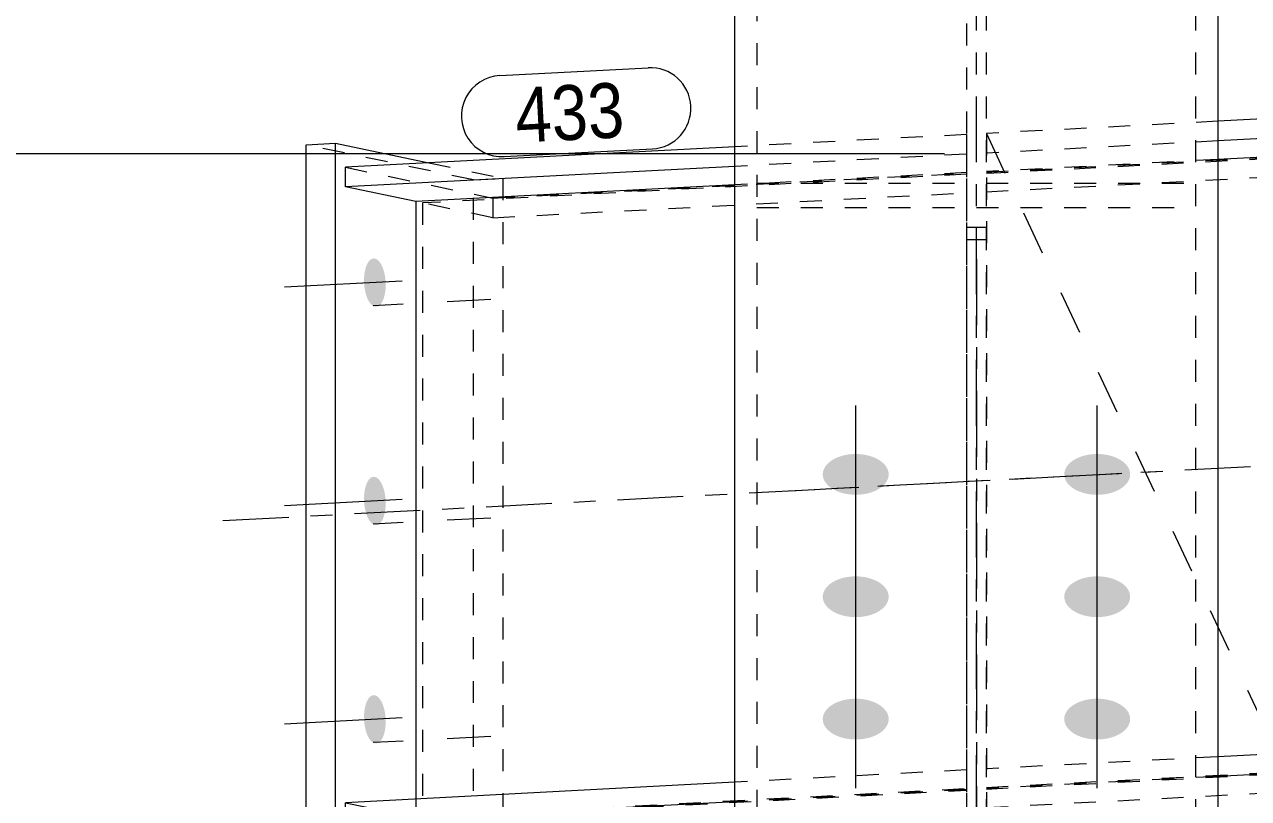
# Model space of a CAD drawing. Header units: millimetres. Extents: x 2 to 579, y 1 to 825.
# Drawn here: x 35.1 to 90.8, y 576.5 to 611.7 of the extents above; entities that cross this region are included whole.
import ezdxf

# ---------------------------------------------------------------- set-up
doc = ezdxf.new("R2010")
doc.units = ezdxf.units.MM
for name, pattern in [('XKITLINE00', [0]), ('XKITLINE01', [4, 1, -1, 1, -1]), ('XKITLINE02', [4, 2, -2]), ('XKITLINE03', [6, 3, -1, 1, -1])]:
    doc.linetypes.add(name, pattern=pattern)
for name, color, linetype, lineweight in [('Bolt', 3, 'Continuous', 0), ('Dimensions', 7, 'Continuous', 0), ('Part', 2, 'Continuous', 0), ('PartMark', 7, 'Continuous', 0)]:
    doc.layers.add(name, color=color, linetype=linetype, lineweight=lineweight)
doc.styles.add('ARIAL', font='ARIAL.TTF')

# ---------------------------------------------------------------- blocks, each defined once
blk = doc.blocks.new('*A55')
at = {"layer": 'Bolt'}
for points in [[(72.913, 590.322), (72.876, 590.323), (72.84, 590.324), (72.803, 590.326), (72.766, 590.329), (72.73, 590.332), (72.694, 590.335), (72.657, 590.339), (72.621, 590.344), (72.586, 590.349), (72.55, 590.355), (72.515, 590.362), (72.479, 590.368), (72.445, 590.376), (72.41, 590.384), (72.376, 590.392), (72.342, 590.401), (72.309, 590.411), (72.276, 590.421), (72.243, 590.431), (72.211, 590.442), (72.179, 590.454), (72.148, 590.466), (72.117, 590.478), (72.086, 590.491), (72.056, 590.504), (72.027, 590.518), (71.998, 590.532), (71.97, 590.547), (71.943, 590.562), (71.916, 590.578), (71.889, 590.594), (71.864, 590.61), (71.839, 590.627), (71.814, 590.644), (71.79, 590.661), (71.767, 590.679), (71.745, 590.697), (71.724, 590.715), (71.703, 590.734), (71.683, 590.753), (71.663, 590.773), (71.645, 590.792), (71.627, 590.812), (71.61, 590.833), (71.594, 590.853), (71.579, 590.874), (71.564, 590.895), (71.551, 590.916), (71.538, 590.937), (71.526, 590.959), (71.515, 590.981), (71.504, 591.003), (71.495, 591.025), (71.486, 591.047), (71.479, 591.069), (71.472, 591.091), (71.466, 591.114), (71.461, 591.137), (71.457, 591.159), (71.454, 591.182), (71.452, 591.205), (71.45, 591.227), (71.45, 591.25), (71.45, 591.273), (71.452, 591.296), (71.454, 591.319), (71.457, 591.341), (71.461, 591.364), (71.466, 591.386), (71.472, 591.409), (71.479, 591.431), (71.486, 591.454), (71.495, 591.476), (71.504, 591.498), (71.515, 591.52), (71.526, 591.542), (71.538, 591.563), (71.551, 591.584), (71.564, 591.606), (71.579, 591.627), (71.594, 591.647), (71.61, 591.668), (71.627, 591.688), (71.645, 591.708), (71.663, 591.728), (71.683, 591.747), (71.703, 591.766), (71.724, 591.785), (71.745, 591.803), (71.767, 591.822), (71.79, 591.839), (71.814, 591.857), (71.839, 591.874), (71.864, 591.891), (71.889, 591.907), (71.916, 591.923), (71.943, 591.938), (71.97, 591.953), (71.998, 591.968), (72.027, 591.982), (72.056, 591.996), (72.086, 592.009), (72.117, 592.022), (72.148, 592.035), (72.179, 592.047), (72.211, 592.058), (72.243, 592.069), (72.276, 592.08), (72.309, 592.09), (72.342, 592.099), (72.376, 592.108), (72.41, 592.117), (72.445, 592.125), (72.479, 592.132), (72.515, 592.139), (72.55, 592.145), (72.586, 592.151), (72.621, 592.156), (72.657, 592.161), (72.694, 592.165), (72.73, 592.169), (72.766, 592.172), (72.803, 592.174), (72.84, 592.176), (72.876, 592.178), (72.913, 592.179), (72.95, 592.179), (72.987, 592.179), (73.024, 592.178), (73.06, 592.176), (73.097, 592.174), (73.134, 592.172), (73.17, 592.169), (73.206, 592.165), (73.243, 592.161), (73.279, 592.156), (73.314, 592.151), (73.35, 592.145), (73.385, 592.139), (73.421, 592.132), (73.455, 592.125), (73.49, 592.117), (73.524, 592.108), (73.558, 592.099), (73.591, 592.09), (73.624, 592.08), (73.657, 592.069), (73.689, 592.058), (73.721, 592.047), (73.752, 592.035), (73.783, 592.022), (73.814, 592.009), (73.844, 591.996), (73.873, 591.982), (73.902, 591.968), (73.93, 591.953), (73.957, 591.938), (73.984, 591.923), (74.011, 591.907), (74.036, 591.891), (74.061, 591.874), (74.086, 591.857), (74.11, 591.839), (74.133, 591.822), (74.155, 591.803), (74.176, 591.785), (74.197, 591.766), (74.217, 591.747), (74.237, 591.728), (74.255, 591.708), (74.273, 591.688), (74.29, 591.668), (74.306, 591.647), (74.321, 591.627), (74.336, 591.606), (74.349, 591.584), (74.362, 591.563), (74.374, 591.542), (74.385, 591.52), (74.396, 591.498), (74.405, 591.476), (74.414, 591.454), (74.421, 591.431), (74.428, 591.409), (74.434, 591.386), (74.439, 591.364), (74.443, 591.341), (74.446, 591.319), (74.448, 591.296), (74.45, 591.273), (74.45, 591.25), (74.45, 591.227), (74.448, 591.205), (74.446, 591.182), (74.443, 591.159), (74.439, 591.137), (74.434, 591.114), (74.428, 591.091), (74.421, 591.069), (74.414, 591.047), (74.405, 591.025), (74.396, 591.003), (74.385, 590.981), (74.374, 590.959), (74.362, 590.937), (74.349, 590.916), (74.336, 590.895), (74.321, 590.874), (74.306, 590.853), (74.29, 590.833), (74.273, 590.812), (74.255, 590.792), (74.237, 590.773), (74.217, 590.753), (74.197, 590.734), (74.176, 590.715), (74.155, 590.697), (74.133, 590.679), (74.11, 590.661), (74.086, 590.644), (74.061, 590.627), (74.036, 590.61), (74.011, 590.594), (73.984, 590.578), (73.957, 590.562), (73.93, 590.547), (73.902, 590.532), (73.873, 590.518), (73.844, 590.504), (73.814, 590.491), (73.783, 590.478), (73.752, 590.466), (73.721, 590.454), (73.689, 590.442), (73.657, 590.431), (73.624, 590.421), (73.591, 590.411), (73.558, 590.401), (73.524, 590.392), (73.49, 590.384), (73.455, 590.376), (73.421, 590.368), (73.385, 590.362), (73.35, 590.355), (73.314, 590.349), (73.279, 590.344), (73.243, 590.339), (73.206, 590.335), (73.17, 590.332), (73.134, 590.329), (73.097, 590.326), (73.06, 590.324), (73.024, 590.323), (72.987, 590.322), (72.95, 590.322)], [(83.913, 590.322), (83.876, 590.323), (83.84, 590.324), (83.803, 590.326), (83.766, 590.329), (83.73, 590.332), (83.694, 590.335), (83.657, 590.339), (83.621, 590.344), (83.586, 590.349), (83.55, 590.355), (83.515, 590.362), (83.479, 590.368), (83.445, 590.376), (83.41, 590.384), (83.376, 590.392), (83.342, 590.401), (83.309, 590.411), (83.276, 590.421), (83.243, 590.431), (83.211, 590.442), (83.179, 590.454), (83.148, 590.466), (83.117, 590.478), (83.086, 590.491), (83.056, 590.504), (83.027, 590.518), (82.998, 590.532), (82.97, 590.547), (82.943, 590.562), (82.916, 590.578), (82.889, 590.594), (82.864, 590.61), (82.839, 590.627), (82.814, 590.644), (82.79, 590.661), (82.767, 590.679), (82.745, 590.697), (82.724, 590.715), (82.703, 590.734), (82.683, 590.753), (82.663, 590.773), (82.645, 590.792), (82.627, 590.812), (82.61, 590.833), (82.594, 590.853), (82.579, 590.874), (82.564, 590.895), (82.551, 590.916), (82.538, 590.937), (82.526, 590.959), (82.515, 590.981), (82.504, 591.003), (82.495, 591.025), (82.486, 591.047), (82.479, 591.069), (82.472, 591.091), (82.466, 591.114), (82.461, 591.137), (82.457, 591.159), (82.454, 591.182), (82.452, 591.205), (82.45, 591.227), (82.45, 591.25), (82.45, 591.273), (82.452, 591.296), (82.454, 591.319), (82.457, 591.341), (82.461, 591.364), (82.466, 591.386), (82.472, 591.409), (82.479, 591.431), (82.486, 591.454), (82.495, 591.476), (82.504, 591.498), (82.515, 591.52), (82.526, 591.542), (82.538, 591.563), (82.551, 591.584), (82.564, 591.606), (82.579, 591.627), (82.594, 591.647), (82.61, 591.668), (82.627, 591.688), (82.645, 591.708), (82.663, 591.728), (82.683, 591.747), (82.703, 591.766), (82.724, 591.785), (82.745, 591.803), (82.767, 591.822), (82.79, 591.839), (82.814, 591.857), (82.839, 591.874), (82.864, 591.891), (82.889, 591.907), (82.916, 591.923), (82.943, 591.938), (82.97, 591.953), (82.998, 591.968), (83.027, 591.982), (83.056, 591.996), (83.086, 592.009), (83.117, 592.022), (83.148, 592.035), (83.179, 592.047), (83.211, 592.058), (83.243, 592.069), (83.276, 592.08), (83.309, 592.09), (83.342, 592.099), (83.376, 592.108), (83.41, 592.117), (83.445, 592.125), (83.479, 592.132), (83.515, 592.139), (83.55, 592.145), (83.586, 592.151), (83.621, 592.156), (83.657, 592.161), (83.694, 592.165), (83.73, 592.169), (83.766, 592.172), (83.803, 592.174), (83.84, 592.176), (83.876, 592.178), (83.913, 592.179), (83.95, 592.179), (83.987, 592.179), (84.024, 592.178), (84.06, 592.176), (84.097, 592.174), (84.134, 592.172), (84.17, 592.169), (84.206, 592.165), (84.243, 592.161), (84.279, 592.156), (84.314, 592.151), (84.35, 592.145), (84.385, 592.139), (84.421, 592.132), (84.455, 592.125), (84.49, 592.117), (84.524, 592.108), (84.558, 592.099), (84.591, 592.09), (84.624, 592.08), (84.657, 592.069), (84.689, 592.058), (84.721, 592.047), (84.752, 592.035), (84.783, 592.022), (84.814, 592.009), (84.844, 591.996), (84.873, 591.982), (84.902, 591.968), (84.93, 591.953), (84.957, 591.938), (84.984, 591.923), (85.011, 591.907), (85.036, 591.891), (85.061, 591.874), (85.086, 591.857), (85.11, 591.839), (85.133, 591.822), (85.155, 591.803), (85.176, 591.785), (85.197, 591.766), (85.217, 591.747), (85.237, 591.728), (85.255, 591.708), (85.273, 591.688), (85.29, 591.668), (85.306, 591.647), (85.321, 591.627), (85.336, 591.606), (85.349, 591.584), (85.362, 591.563), (85.374, 591.542), (85.385, 591.52), (85.396, 591.498), (85.405, 591.476), (85.414, 591.454), (85.421, 591.431), (85.428, 591.409), (85.434, 591.386), (85.439, 591.364), (85.443, 591.341), (85.446, 591.319), (85.448, 591.296), (85.45, 591.273), (85.45, 591.25), (85.45, 591.227), (85.448, 591.205), (85.446, 591.182), (85.443, 591.159), (85.439, 591.137), (85.434, 591.114), (85.428, 591.091), (85.421, 591.069), (85.414, 591.047), (85.405, 591.025), (85.396, 591.003), (85.385, 590.981), (85.374, 590.959), (85.362, 590.937), (85.349, 590.916), (85.336, 590.895), (85.321, 590.874), (85.306, 590.853), (85.29, 590.833), (85.273, 590.812), (85.255, 590.792), (85.237, 590.773), (85.217, 590.753), (85.197, 590.734), (85.176, 590.715), (85.155, 590.697), (85.133, 590.679), (85.11, 590.661), (85.086, 590.644), (85.061, 590.627), (85.036, 590.61), (85.011, 590.594), (84.984, 590.578), (84.957, 590.562), (84.93, 590.547), (84.902, 590.532), (84.873, 590.518), (84.844, 590.504), (84.814, 590.491), (84.783, 590.478), (84.752, 590.466), (84.721, 590.454), (84.689, 590.442), (84.657, 590.431), (84.624, 590.421), (84.591, 590.411), (84.558, 590.401), (84.524, 590.392), (84.49, 590.384), (84.455, 590.376), (84.421, 590.368), (84.385, 590.362), (84.35, 590.355), (84.314, 590.349), (84.279, 590.344), (84.243, 590.339), (84.206, 590.335), (84.17, 590.332), (84.134, 590.329), (84.097, 590.326), (84.06, 590.324), (84.024, 590.323), (83.987, 590.322), (83.95, 590.322)], [(72.913, 584.75), (72.876, 584.751), (72.84, 584.752), (72.803, 584.754), (72.766, 584.757), (72.73, 584.76), (72.694, 584.763), (72.657, 584.768), (72.621, 584.772), (72.586, 584.778), (72.55, 584.783), (72.515, 584.79), (72.479, 584.797), (72.445, 584.804), (72.41, 584.812), (72.376, 584.82), (72.342, 584.829), (72.309, 584.839), (72.276, 584.849), (72.243, 584.859), (72.211, 584.87), (72.179, 584.882), (72.148, 584.894), (72.117, 584.906), (72.086, 584.919), (72.056, 584.932), (72.027, 584.946), (71.998, 584.96), (71.97, 584.975), (71.943, 584.99), (71.916, 585.006), (71.889, 585.022), (71.864, 585.038), (71.839, 585.055), (71.814, 585.072), (71.79, 585.089), (71.767, 585.107), (71.745, 585.125), (71.724, 585.144), (71.703, 585.162), (71.683, 585.182), (71.663, 585.201), (71.645, 585.221), (71.627, 585.241), (71.61, 585.261), (71.594, 585.281), (71.579, 585.302), (71.564, 585.323), (71.551, 585.344), (71.538, 585.365), (71.526, 585.387), (71.515, 585.409), (71.504, 585.431), (71.495, 585.453), (71.486, 585.475), (71.479, 585.497), (71.472, 585.52), (71.466, 585.542), (71.461, 585.565), (71.457, 585.587), (71.454, 585.61), (71.452, 585.633), (71.45, 585.656), (71.45, 585.678), (71.45, 585.701), (71.452, 585.724), (71.454, 585.747), (71.457, 585.769), (71.461, 585.792), (71.466, 585.815), (71.472, 585.837), (71.479, 585.86), (71.486, 585.882), (71.495, 585.904), (71.504, 585.926), (71.515, 585.948), (71.526, 585.97), (71.538, 585.991), (71.551, 586.013), (71.564, 586.034), (71.579, 586.055), (71.594, 586.075), (71.61, 586.096), (71.627, 586.116), (71.645, 586.136), (71.663, 586.156), (71.683, 586.175), (71.703, 586.194), (71.724, 586.213), (71.745, 586.232), (71.767, 586.25), (71.79, 586.267), (71.814, 586.285), (71.839, 586.302), (71.864, 586.319), (71.889, 586.335), (71.916, 586.351), (71.943, 586.366), (71.97, 586.382), (71.998, 586.396), (72.027, 586.41), (72.056, 586.424), (72.086, 586.438), (72.117, 586.45), (72.148, 586.463), (72.179, 586.475), (72.211, 586.486), (72.243, 586.497), (72.276, 586.508), (72.309, 586.518), (72.342, 586.527), (72.376, 586.536), (72.41, 586.545), (72.445, 586.553), (72.479, 586.56), (72.515, 586.567), (72.55, 586.573), (72.586, 586.579), (72.621, 586.584), (72.657, 586.589), (72.694, 586.593), (72.73, 586.597), (72.766, 586.6), (72.803, 586.603), (72.84, 586.604), (72.876, 586.606), (72.913, 586.607), (72.95, 586.607), (72.987, 586.607), (73.024, 586.606), (73.06, 586.604), (73.097, 586.603), (73.134, 586.6), (73.17, 586.597), (73.206, 586.593), (73.243, 586.589), (73.279, 586.584), (73.314, 586.579), (73.35, 586.573), (73.385, 586.567), (73.421, 586.56), (73.455, 586.553), (73.49, 586.545), (73.524, 586.536), (73.558, 586.527), (73.591, 586.518), (73.624, 586.508), (73.657, 586.497), (73.689, 586.486), (73.721, 586.475), (73.752, 586.463), (73.783, 586.45), (73.814, 586.438), (73.844, 586.424), (73.873, 586.41), (73.902, 586.396), (73.93, 586.382), (73.957, 586.366), (73.984, 586.351), (74.011, 586.335), (74.036, 586.319), (74.061, 586.302), (74.086, 586.285), (74.11, 586.267), (74.133, 586.25), (74.155, 586.232), (74.176, 586.213), (74.197, 586.194), (74.217, 586.175), (74.237, 586.156), (74.255, 586.136), (74.273, 586.116), (74.29, 586.096), (74.306, 586.075), (74.321, 586.055), (74.336, 586.034), (74.349, 586.013), (74.362, 585.991), (74.374, 585.97), (74.385, 585.948), (74.396, 585.926), (74.405, 585.904), (74.414, 585.882), (74.421, 585.86), (74.428, 585.837), (74.434, 585.815), (74.439, 585.792), (74.443, 585.769), (74.446, 585.747), (74.448, 585.724), (74.45, 585.701), (74.45, 585.678), (74.45, 585.656), (74.448, 585.633), (74.446, 585.61), (74.443, 585.587), (74.439, 585.565), (74.434, 585.542), (74.428, 585.52), (74.421, 585.497), (74.414, 585.475), (74.405, 585.453), (74.396, 585.431), (74.385, 585.409), (74.374, 585.387), (74.362, 585.365), (74.349, 585.344), (74.336, 585.323), (74.321, 585.302), (74.306, 585.281), (74.29, 585.261), (74.273, 585.241), (74.255, 585.221), (74.237, 585.201), (74.217, 585.182), (74.197, 585.162), (74.176, 585.144), (74.155, 585.125), (74.133, 585.107), (74.11, 585.089), (74.086, 585.072), (74.061, 585.055), (74.036, 585.038), (74.011, 585.022), (73.984, 585.006), (73.957, 584.99), (73.93, 584.975), (73.902, 584.96), (73.873, 584.946), (73.844, 584.932), (73.814, 584.919), (73.783, 584.906), (73.752, 584.894), (73.721, 584.882), (73.689, 584.87), (73.657, 584.859), (73.624, 584.849), (73.591, 584.839), (73.558, 584.829), (73.524, 584.82), (73.49, 584.812), (73.455, 584.804), (73.421, 584.797), (73.385, 584.79), (73.35, 584.783), (73.314, 584.778), (73.279, 584.772), (73.243, 584.768), (73.206, 584.763), (73.17, 584.76), (73.134, 584.757), (73.097, 584.754), (73.06, 584.752), (73.024, 584.751), (72.987, 584.75), (72.95, 584.75)], [(83.913, 584.75), (83.876, 584.751), (83.84, 584.752), (83.803, 584.754), (83.766, 584.757), (83.73, 584.76), (83.694, 584.763), (83.657, 584.768), (83.621, 584.772), (83.586, 584.778), (83.55, 584.783), (83.515, 584.79), (83.479, 584.797), (83.445, 584.804), (83.41, 584.812), (83.376, 584.82), (83.342, 584.829), (83.309, 584.839), (83.276, 584.849), (83.243, 584.859), (83.211, 584.87), (83.179, 584.882), (83.148, 584.894), (83.117, 584.906), (83.086, 584.919), (83.056, 584.932), (83.027, 584.946), (82.998, 584.96), (82.97, 584.975), (82.943, 584.99), (82.916, 585.006), (82.889, 585.022), (82.864, 585.038), (82.839, 585.055), (82.814, 585.072), (82.79, 585.089), (82.767, 585.107), (82.745, 585.125), (82.724, 585.144), (82.703, 585.162), (82.683, 585.182), (82.663, 585.201), (82.645, 585.221), (82.627, 585.241), (82.61, 585.261), (82.594, 585.281), (82.579, 585.302), (82.564, 585.323), (82.551, 585.344), (82.538, 585.365), (82.526, 585.387), (82.515, 585.409), (82.504, 585.431), (82.495, 585.453), (82.486, 585.475), (82.479, 585.497), (82.472, 585.52), (82.466, 585.542), (82.461, 585.565), (82.457, 585.587), (82.454, 585.61), (82.452, 585.633), (82.45, 585.656), (82.45, 585.678), (82.45, 585.701), (82.452, 585.724), (82.454, 585.747), (82.457, 585.769), (82.461, 585.792), (82.466, 585.815), (82.472, 585.837), (82.479, 585.86), (82.486, 585.882), (82.495, 585.904), (82.504, 585.926), (82.515, 585.948), (82.526, 585.97), (82.538, 585.991), (82.551, 586.013), (82.564, 586.034), (82.579, 586.055), (82.594, 586.075), (82.61, 586.096), (82.627, 586.116), (82.645, 586.136), (82.663, 586.156), (82.683, 586.175), (82.703, 586.194), (82.724, 586.213), (82.745, 586.232), (82.767, 586.25), (82.79, 586.267), (82.814, 586.285), (82.839, 586.302), (82.864, 586.319), (82.889, 586.335), (82.916, 586.351), (82.943, 586.366), (82.97, 586.382), (82.998, 586.396), (83.027, 586.41), (83.056, 586.424), (83.086, 586.438), (83.117, 586.45), (83.148, 586.463), (83.179, 586.475), (83.211, 586.486), (83.243, 586.497), (83.276, 586.508), (83.309, 586.518), (83.342, 586.527), (83.376, 586.536), (83.41, 586.545), (83.445, 586.553), (83.479, 586.56), (83.515, 586.567), (83.55, 586.573), (83.586, 586.579), (83.621, 586.584), (83.657, 586.589), (83.694, 586.593), (83.73, 586.597), (83.766, 586.6), (83.803, 586.603), (83.84, 586.604), (83.876, 586.606), (83.913, 586.607), (83.95, 586.607), (83.987, 586.607), (84.024, 586.606), (84.06, 586.604), (84.097, 586.603), (84.134, 586.6), (84.17, 586.597), (84.206, 586.593), (84.243, 586.589), (84.279, 586.584), (84.314, 586.579), (84.35, 586.573), (84.385, 586.567), (84.421, 586.56), (84.455, 586.553), (84.49, 586.545), (84.524, 586.536), (84.558, 586.527), (84.591, 586.518), (84.624, 586.508), (84.657, 586.497), (84.689, 586.486), (84.721, 586.475), (84.752, 586.463), (84.783, 586.45), (84.814, 586.438), (84.844, 586.424), (84.873, 586.41), (84.902, 586.396), (84.93, 586.382), (84.957, 586.366), (84.984, 586.351), (85.011, 586.335), (85.036, 586.319), (85.061, 586.302), (85.086, 586.285), (85.11, 586.267), (85.133, 586.25), (85.155, 586.232), (85.176, 586.213), (85.197, 586.194), (85.217, 586.175), (85.237, 586.156), (85.255, 586.136), (85.273, 586.116), (85.29, 586.096), (85.306, 586.075), (85.321, 586.055), (85.336, 586.034), (85.349, 586.013), (85.362, 585.991), (85.374, 585.97), (85.385, 585.948), (85.396, 585.926), (85.405, 585.904), (85.414, 585.882), (85.421, 585.86), (85.428, 585.837), (85.434, 585.815), (85.439, 585.792), (85.443, 585.769), (85.446, 585.747), (85.448, 585.724), (85.45, 585.701), (85.45, 585.678), (85.45, 585.656), (85.448, 585.633), (85.446, 585.61), (85.443, 585.587), (85.439, 585.565), (85.434, 585.542), (85.428, 585.52), (85.421, 585.497), (85.414, 585.475), (85.405, 585.453), (85.396, 585.431), (85.385, 585.409), (85.374, 585.387), (85.362, 585.365), (85.349, 585.344), (85.336, 585.323), (85.321, 585.302), (85.306, 585.281), (85.29, 585.261), (85.273, 585.241), (85.255, 585.221), (85.237, 585.201), (85.217, 585.182), (85.197, 585.162), (85.176, 585.144), (85.155, 585.125), (85.133, 585.107), (85.11, 585.089), (85.086, 585.072), (85.061, 585.055), (85.036, 585.038), (85.011, 585.022), (84.984, 585.006), (84.957, 584.99), (84.93, 584.975), (84.902, 584.96), (84.873, 584.946), (84.844, 584.932), (84.814, 584.919), (84.783, 584.906), (84.752, 584.894), (84.721, 584.882), (84.689, 584.87), (84.657, 584.859), (84.624, 584.849), (84.591, 584.839), (84.558, 584.829), (84.524, 584.82), (84.49, 584.812), (84.455, 584.804), (84.421, 584.797), (84.385, 584.79), (84.35, 584.783), (84.314, 584.778), (84.279, 584.772), (84.243, 584.768), (84.206, 584.763), (84.17, 584.76), (84.134, 584.757), (84.097, 584.754), (84.06, 584.752), (84.024, 584.751), (83.987, 584.75), (83.95, 584.75)], [(72.913, 579.178), (72.876, 579.179), (72.84, 579.18), (72.803, 579.182), (72.766, 579.185), (72.73, 579.188), (72.694, 579.191), (72.657, 579.196), (72.621, 579.2), (72.586, 579.206), (72.55, 579.211), (72.515, 579.218), (72.479, 579.225), (72.445, 579.232), (72.41, 579.24), (72.376, 579.249), (72.342, 579.257), (72.309, 579.267), (72.276, 579.277), (72.243, 579.287), (72.211, 579.298), (72.179, 579.31), (72.148, 579.322), (72.117, 579.334), (72.086, 579.347), (72.056, 579.361), (72.027, 579.374), (71.998, 579.389), (71.97, 579.403), (71.943, 579.418), (71.916, 579.434), (71.889, 579.45), (71.864, 579.466), (71.839, 579.483), (71.814, 579.5), (71.79, 579.517), (71.767, 579.535), (71.745, 579.553), (71.724, 579.572), (71.703, 579.591), (71.683, 579.61), (71.663, 579.629), (71.645, 579.649), (71.627, 579.669), (71.61, 579.689), (71.594, 579.709), (71.579, 579.73), (71.564, 579.751), (71.551, 579.772), (71.538, 579.794), (71.526, 579.815), (71.515, 579.837), (71.504, 579.859), (71.495, 579.881), (71.486, 579.903), (71.479, 579.925), (71.472, 579.948), (71.466, 579.97), (71.461, 579.993), (71.457, 580.015), (71.454, 580.038), (71.452, 580.061), (71.45, 580.084), (71.45, 580.106), (71.45, 580.129), (71.452, 580.152), (71.454, 580.175), (71.457, 580.197), (71.461, 580.22), (71.466, 580.243), (71.472, 580.265), (71.479, 580.288), (71.486, 580.31), (71.495, 580.332), (71.504, 580.354), (71.515, 580.376), (71.526, 580.398), (71.538, 580.419), (71.551, 580.441), (71.564, 580.462), (71.579, 580.483), (71.594, 580.504), (71.61, 580.524), (71.627, 580.544), (71.645, 580.564), (71.663, 580.584), (71.683, 580.603), (71.703, 580.622), (71.724, 580.641), (71.745, 580.66), (71.767, 580.678), (71.79, 580.696), (71.814, 580.713), (71.839, 580.73), (71.864, 580.747), (71.889, 580.763), (71.916, 580.779), (71.943, 580.795), (71.97, 580.81), (71.998, 580.824), (72.027, 580.839), (72.056, 580.852), (72.086, 580.866), (72.117, 580.879), (72.148, 580.891), (72.179, 580.903), (72.211, 580.914), (72.243, 580.925), (72.276, 580.936), (72.309, 580.946), (72.342, 580.955), (72.376, 580.964), (72.41, 580.973), (72.445, 580.981), (72.479, 580.988), (72.515, 580.995), (72.55, 581.001), (72.586, 581.007), (72.621, 581.013), (72.657, 581.017), (72.694, 581.021), (72.73, 581.025), (72.766, 581.028), (72.803, 581.031), (72.84, 581.033), (72.876, 581.034), (72.913, 581.035), (72.95, 581.035), (72.987, 581.035), (73.024, 581.034), (73.06, 581.033), (73.097, 581.031), (73.134, 581.028), (73.17, 581.025), (73.206, 581.021), (73.243, 581.017), (73.279, 581.013), (73.314, 581.007), (73.35, 581.001), (73.385, 580.995), (73.421, 580.988), (73.455, 580.981), (73.49, 580.973), (73.524, 580.964), (73.558, 580.955), (73.591, 580.946), (73.624, 580.936), (73.657, 580.925), (73.689, 580.914), (73.721, 580.903), (73.752, 580.891), (73.783, 580.879), (73.814, 580.866), (73.844, 580.852), (73.873, 580.839), (73.902, 580.824), (73.93, 580.81), (73.957, 580.795), (73.984, 580.779), (74.011, 580.763), (74.036, 580.747), (74.061, 580.73), (74.086, 580.713), (74.11, 580.696), (74.133, 580.678), (74.155, 580.66), (74.176, 580.641), (74.197, 580.622), (74.217, 580.603), (74.237, 580.584), (74.255, 580.564), (74.273, 580.544), (74.29, 580.524), (74.306, 580.504), (74.321, 580.483), (74.336, 580.462), (74.349, 580.441), (74.362, 580.419), (74.374, 580.398), (74.385, 580.376), (74.396, 580.354), (74.405, 580.332), (74.414, 580.31), (74.421, 580.288), (74.428, 580.265), (74.434, 580.243), (74.439, 580.22), (74.443, 580.197), (74.446, 580.175), (74.448, 580.152), (74.45, 580.129), (74.45, 580.106), (74.45, 580.084), (74.448, 580.061), (74.446, 580.038), (74.443, 580.015), (74.439, 579.993), (74.434, 579.97), (74.428, 579.948), (74.421, 579.925), (74.414, 579.903), (74.405, 579.881), (74.396, 579.859), (74.385, 579.837), (74.374, 579.815), (74.362, 579.794), (74.349, 579.772), (74.336, 579.751), (74.321, 579.73), (74.306, 579.709), (74.29, 579.689), (74.273, 579.669), (74.255, 579.649), (74.237, 579.629), (74.217, 579.61), (74.197, 579.591), (74.176, 579.572), (74.155, 579.553), (74.133, 579.535), (74.11, 579.517), (74.086, 579.5), (74.061, 579.483), (74.036, 579.466), (74.011, 579.45), (73.984, 579.434), (73.957, 579.418), (73.93, 579.403), (73.902, 579.389), (73.873, 579.374), (73.844, 579.361), (73.814, 579.347), (73.783, 579.334), (73.752, 579.322), (73.721, 579.31), (73.689, 579.298), (73.657, 579.287), (73.624, 579.277), (73.591, 579.267), (73.558, 579.257), (73.524, 579.249), (73.49, 579.24), (73.455, 579.232), (73.421, 579.225), (73.385, 579.218), (73.35, 579.211), (73.314, 579.206), (73.279, 579.2), (73.243, 579.196), (73.206, 579.191), (73.17, 579.188), (73.134, 579.185), (73.097, 579.182), (73.06, 579.18), (73.024, 579.179), (72.987, 579.178), (72.95, 579.178)], [(83.913, 579.178), (83.876, 579.179), (83.84, 579.18), (83.803, 579.182), (83.766, 579.185), (83.73, 579.188), (83.694, 579.191), (83.657, 579.196), (83.621, 579.2), (83.586, 579.206), (83.55, 579.211), (83.515, 579.218), (83.479, 579.225), (83.445, 579.232), (83.41, 579.24), (83.376, 579.249), (83.342, 579.257), (83.309, 579.267), (83.276, 579.277), (83.243, 579.287), (83.211, 579.298), (83.179, 579.31), (83.148, 579.322), (83.117, 579.334), (83.086, 579.347), (83.056, 579.361), (83.027, 579.374), (82.998, 579.389), (82.97, 579.403), (82.943, 579.418), (82.916, 579.434), (82.889, 579.45), (82.864, 579.466), (82.839, 579.483), (82.814, 579.5), (82.79, 579.517), (82.767, 579.535), (82.745, 579.553), (82.724, 579.572), (82.703, 579.591), (82.683, 579.61), (82.663, 579.629), (82.645, 579.649), (82.627, 579.669), (82.61, 579.689), (82.594, 579.709), (82.579, 579.73), (82.564, 579.751), (82.551, 579.772), (82.538, 579.794), (82.526, 579.815), (82.515, 579.837), (82.504, 579.859), (82.495, 579.881), (82.486, 579.903), (82.479, 579.925), (82.472, 579.948), (82.466, 579.97), (82.461, 579.993), (82.457, 580.015), (82.454, 580.038), (82.452, 580.061), (82.45, 580.084), (82.45, 580.106), (82.45, 580.129), (82.452, 580.152), (82.454, 580.175), (82.457, 580.197), (82.461, 580.22), (82.466, 580.243), (82.472, 580.265), (82.479, 580.288), (82.486, 580.31), (82.495, 580.332), (82.504, 580.354), (82.515, 580.376), (82.526, 580.398), (82.538, 580.419), (82.551, 580.441), (82.564, 580.462), (82.579, 580.483), (82.594, 580.504), (82.61, 580.524), (82.627, 580.544), (82.645, 580.564), (82.663, 580.584), (82.683, 580.603), (82.703, 580.622), (82.724, 580.641), (82.745, 580.66), (82.767, 580.678), (82.79, 580.696), (82.814, 580.713), (82.839, 580.73), (82.864, 580.747), (82.889, 580.763), (82.916, 580.779), (82.943, 580.795), (82.97, 580.81), (82.998, 580.824), (83.027, 580.839), (83.056, 580.852), (83.086, 580.866), (83.117, 580.879), (83.148, 580.891), (83.179, 580.903), (83.211, 580.914), (83.243, 580.925), (83.276, 580.936), (83.309, 580.946), (83.342, 580.955), (83.376, 580.964), (83.41, 580.973), (83.445, 580.981), (83.479, 580.988), (83.515, 580.995), (83.55, 581.001), (83.586, 581.007), (83.621, 581.013), (83.657, 581.017), (83.694, 581.021), (83.73, 581.025), (83.766, 581.028), (83.803, 581.031), (83.84, 581.033), (83.876, 581.034), (83.913, 581.035), (83.95, 581.035), (83.987, 581.035), (84.024, 581.034), (84.06, 581.033), (84.097, 581.031), (84.134, 581.028), (84.17, 581.025), (84.206, 581.021), (84.243, 581.017), (84.279, 581.013), (84.314, 581.007), (84.35, 581.001), (84.385, 580.995), (84.421, 580.988), (84.455, 580.981), (84.49, 580.973), (84.524, 580.964), (84.558, 580.955), (84.591, 580.946), (84.624, 580.936), (84.657, 580.925), (84.689, 580.914), (84.721, 580.903), (84.752, 580.891), (84.783, 580.879), (84.814, 580.866), (84.844, 580.852), (84.873, 580.839), (84.902, 580.824), (84.93, 580.81), (84.957, 580.795), (84.984, 580.779), (85.011, 580.763), (85.036, 580.747), (85.061, 580.73), (85.086, 580.713), (85.11, 580.696), (85.133, 580.678), (85.155, 580.66), (85.176, 580.641), (85.197, 580.622), (85.217, 580.603), (85.237, 580.584), (85.255, 580.564), (85.273, 580.544), (85.29, 580.524), (85.306, 580.504), (85.321, 580.483), (85.336, 580.462), (85.349, 580.441), (85.362, 580.419), (85.374, 580.398), (85.385, 580.376), (85.396, 580.354), (85.405, 580.332), (85.414, 580.31), (85.421, 580.288), (85.428, 580.265), (85.434, 580.243), (85.439, 580.22), (85.443, 580.197), (85.446, 580.175), (85.448, 580.152), (85.45, 580.129), (85.45, 580.106), (85.45, 580.084), (85.448, 580.061), (85.446, 580.038), (85.443, 580.015), (85.439, 579.993), (85.434, 579.97), (85.428, 579.948), (85.421, 579.925), (85.414, 579.903), (85.405, 579.881), (85.396, 579.859), (85.385, 579.837), (85.374, 579.815), (85.362, 579.794), (85.349, 579.772), (85.336, 579.751), (85.321, 579.73), (85.306, 579.709), (85.29, 579.689), (85.273, 579.669), (85.255, 579.649), (85.237, 579.629), (85.217, 579.61), (85.197, 579.591), (85.176, 579.572), (85.155, 579.553), (85.133, 579.535), (85.11, 579.517), (85.086, 579.5), (85.061, 579.483), (85.036, 579.466), (85.011, 579.45), (84.984, 579.434), (84.957, 579.418), (84.93, 579.403), (84.902, 579.389), (84.873, 579.374), (84.844, 579.361), (84.814, 579.347), (84.783, 579.334), (84.752, 579.322), (84.721, 579.31), (84.689, 579.298), (84.657, 579.287), (84.624, 579.277), (84.591, 579.267), (84.558, 579.257), (84.524, 579.249), (84.49, 579.24), (84.455, 579.232), (84.421, 579.225), (84.385, 579.218), (84.35, 579.211), (84.314, 579.206), (84.279, 579.2), (84.243, 579.196), (84.206, 579.191), (84.17, 579.188), (84.134, 579.185), (84.097, 579.182), (84.06, 579.18), (84.024, 579.179), (83.987, 579.178), (83.95, 579.178)]]:
    blk.add_hatch(color=3, dxfattribs=at).paths.add_polyline_path(points, flags=17)
at = {"layer": 'Bolt', "color": 3, "linetype": 'XKITLINE00', "lineweight": 0}
for p, q in [((72.95, 588.109), (72.95, 594.391)), ((83.95, 588.109), (83.95, 594.391)), ((72.95, 582.537), (72.95, 588.82)), ((83.95, 582.537), (83.95, 588.82)), ((72.95, 576.965), (72.95, 583.248)), ((83.95, 576.965), (83.95, 583.248))]:
    blk.add_line(p, q, dxfattribs=at)
blk = doc.blocks.new('*A66')
at = {"layer": 'Bolt'}
for points in [[(50.555, 600.014), (50.554, 600.068), (50.554, 600.121), (50.555, 600.175), (50.558, 600.227), (50.561, 600.28), (50.566, 600.331), (50.572, 600.382), (50.579, 600.432), (50.588, 600.481), (50.597, 600.528), (50.608, 600.574), (50.619, 600.619), (50.632, 600.662), (50.645, 600.704), (50.66, 600.744), (50.675, 600.782), (50.692, 600.818), (50.709, 600.852), (50.727, 600.885), (50.746, 600.914), (50.765, 600.942), (50.785, 600.968), (50.806, 600.991), (50.828, 601.011), (50.849, 601.029), (50.872, 601.045), (50.895, 601.058), (50.918, 601.068), (50.941, 601.076), (50.965, 601.081), (50.989, 601.084), (51.013, 601.084), (51.037, 601.081), (51.062, 601.076), (51.086, 601.068), (51.11, 601.057), (51.134, 601.044), (51.158, 601.028), (51.181, 601.01), (51.204, 600.99), (51.227, 600.966), (51.249, 600.941), (51.271, 600.913), (51.292, 600.883), (51.313, 600.851), (51.333, 600.817), (51.352, 600.78), (51.371, 600.742), (51.389, 600.702), (51.406, 600.661), (51.422, 600.617), (51.437, 600.572), (51.452, 600.526), (51.465, 600.478), (51.477, 600.43), (51.489, 600.38), (51.499, 600.329), (51.508, 600.277), (51.516, 600.225), (51.523, 600.172), (51.529, 600.119), (51.533, 600.065), (51.537, 600.011), (51.539, 599.957), (51.54, 599.904), (51.54, 599.85), (51.539, 599.797), (51.536, 599.744), (51.532, 599.691), (51.528, 599.64), (51.522, 599.589), (51.514, 599.539), (51.506, 599.49), (51.497, 599.443), (51.486, 599.397), (51.475, 599.352), (51.462, 599.309), (51.449, 599.267), (51.434, 599.227), (51.419, 599.189), (51.402, 599.153), (51.385, 599.119), (51.367, 599.086), (51.348, 599.057), (51.329, 599.029), (51.309, 599.004), (51.288, 598.981), (51.266, 598.96), (51.244, 598.942), (51.222, 598.926), (51.199, 598.913), (51.176, 598.903), (51.152, 598.895), (51.129, 598.89), (51.105, 598.887), (51.081, 598.887), (51.056, 598.89), (51.032, 598.895), (51.008, 598.903), (50.984, 598.914), (50.96, 598.927), (50.936, 598.943), (50.913, 598.961), (50.89, 598.982), (50.867, 599.005), (50.845, 599.03), (50.823, 599.058), (50.802, 599.088), (50.781, 599.12), (50.761, 599.154), (50.741, 599.191), (50.723, 599.229), (50.705, 599.269), (50.688, 599.31), (50.672, 599.354), (50.657, 599.399), (50.642, 599.445), (50.629, 599.493), (50.617, 599.541), (50.605, 599.591), (50.595, 599.642), (50.586, 599.694), (50.578, 599.746), (50.571, 599.799), (50.565, 599.852), (50.561, 599.906), (50.557, 599.96)], [(50.555, 590.069), (50.554, 590.123), (50.554, 590.176), (50.555, 590.23), (50.558, 590.283), (50.561, 590.335), (50.566, 590.387), (50.572, 590.437), (50.579, 590.487), (50.588, 590.536), (50.597, 590.583), (50.608, 590.63), (50.619, 590.674), (50.632, 590.718), (50.645, 590.759), (50.66, 590.799), (50.675, 590.837), (50.692, 590.873), (50.709, 590.908), (50.727, 590.94), (50.746, 590.97), (50.765, 590.997), (50.785, 591.023), (50.806, 591.046), (50.828, 591.066), (50.849, 591.084), (50.872, 591.1), (50.895, 591.113), (50.918, 591.124), (50.941, 591.131), (50.965, 591.137), (50.989, 591.139), (51.013, 591.139), (51.037, 591.136), (51.062, 591.131), (51.086, 591.123), (51.11, 591.113), (51.134, 591.099), (51.158, 591.084), (51.181, 591.065), (51.204, 591.045), (51.227, 591.022), (51.249, 590.996), (51.271, 590.968), (51.292, 590.938), (51.313, 590.906), (51.333, 590.872), (51.352, 590.836), (51.371, 590.797), (51.389, 590.757), (51.406, 590.716), (51.422, 590.672), (51.437, 590.628), (51.452, 590.581), (51.465, 590.534), (51.477, 590.485), (51.489, 590.435), (51.499, 590.384), (51.508, 590.333), (51.516, 590.28), (51.523, 590.227), (51.529, 590.174), (51.533, 590.12), (51.537, 590.066), (51.539, 590.013), (51.54, 589.959), (51.54, 589.905), (51.539, 589.852), (51.536, 589.799), (51.532, 589.746), (51.528, 589.695), (51.522, 589.644), (51.514, 589.594), (51.506, 589.546), (51.497, 589.498), (51.486, 589.452), (51.475, 589.407), (51.462, 589.364), (51.449, 589.322), (51.434, 589.282), (51.419, 589.244), (51.402, 589.208), (51.385, 589.174), (51.367, 589.142), (51.348, 589.112), (51.329, 589.084), (51.309, 589.059), (51.288, 589.036), (51.266, 589.015), (51.244, 588.997), (51.222, 588.981), (51.199, 588.968), (51.176, 588.958), (51.152, 588.95), (51.129, 588.945), (51.105, 588.942), (51.081, 588.942), (51.056, 588.945), (51.032, 588.95), (51.008, 588.958), (50.984, 588.969), (50.96, 588.982), (50.936, 588.998), (50.913, 589.016), (50.89, 589.037), (50.867, 589.06), (50.845, 589.085), (50.823, 589.113), (50.802, 589.143), (50.781, 589.175), (50.761, 589.209), (50.741, 589.246), (50.723, 589.284), (50.705, 589.324), (50.688, 589.366), (50.672, 589.409), (50.657, 589.454), (50.642, 589.5), (50.629, 589.548), (50.617, 589.597), (50.605, 589.646), (50.595, 589.697), (50.586, 589.749), (50.578, 589.801), (50.571, 589.854), (50.565, 589.907), (50.561, 589.961), (50.557, 590.015)], [(50.555, 580.124), (50.554, 580.178), (50.554, 580.232), (50.555, 580.285), (50.558, 580.338), (50.561, 580.39), (50.566, 580.442), (50.572, 580.492), (50.579, 580.542), (50.588, 580.591), (50.597, 580.638), (50.608, 580.685), (50.619, 580.73), (50.632, 580.773), (50.645, 580.814), (50.66, 580.854), (50.675, 580.892), (50.692, 580.929), (50.709, 580.963), (50.727, 580.995), (50.746, 581.025), (50.765, 581.052), (50.785, 581.078), (50.806, 581.101), (50.828, 581.121), (50.849, 581.14), (50.872, 581.155), (50.895, 581.168), (50.918, 581.179), (50.941, 581.187), (50.965, 581.192), (50.989, 581.194), (51.013, 581.194), (51.037, 581.192), (51.062, 581.186), (51.086, 581.178), (51.11, 581.168), (51.134, 581.155), (51.158, 581.139), (51.181, 581.121), (51.204, 581.1), (51.227, 581.077), (51.249, 581.051), (51.271, 581.024), (51.292, 580.994), (51.313, 580.961), (51.333, 580.927), (51.352, 580.891), (51.371, 580.853), (51.389, 580.813), (51.406, 580.771), (51.422, 580.728), (51.437, 580.683), (51.452, 580.636), (51.465, 580.589), (51.477, 580.54), (51.489, 580.49), (51.499, 580.439), (51.508, 580.388), (51.516, 580.335), (51.523, 580.283), (51.529, 580.229), (51.533, 580.176), (51.537, 580.122), (51.539, 580.068), (51.54, 580.014), (51.54, 579.96), (51.539, 579.907), (51.536, 579.854), (51.532, 579.802), (51.528, 579.75), (51.522, 579.699), (51.514, 579.65), (51.506, 579.601), (51.497, 579.553), (51.486, 579.507), (51.475, 579.462), (51.462, 579.419), (51.449, 579.377), (51.434, 579.337), (51.419, 579.299), (51.402, 579.263), (51.385, 579.229), (51.367, 579.197), (51.348, 579.167), (51.329, 579.139), (51.309, 579.114), (51.288, 579.091), (51.266, 579.07), (51.244, 579.052), (51.222, 579.037), (51.199, 579.024), (51.176, 579.013), (51.152, 579.005), (51.129, 579), (51.105, 578.997), (51.081, 578.997), (51.056, 579), (51.032, 579.005), (51.008, 579.013), (50.984, 579.024), (50.96, 579.037), (50.936, 579.053), (50.913, 579.071), (50.89, 579.092), (50.867, 579.115), (50.845, 579.14), (50.823, 579.168), (50.802, 579.198), (50.781, 579.23), (50.761, 579.265), (50.741, 579.301), (50.723, 579.339), (50.705, 579.379), (50.688, 579.421), (50.672, 579.464), (50.657, 579.509), (50.642, 579.555), (50.629, 579.603), (50.617, 579.652), (50.605, 579.702), (50.595, 579.752), (50.586, 579.804), (50.578, 579.856), (50.571, 579.909), (50.565, 579.963), (50.561, 580.016), (50.557, 580.07)]]:
    blk.add_hatch(color=3, dxfattribs=at).paths.add_polyline_path(points, flags=17)
at = {"layer": 'Bolt', "color": 3, "linetype": 'XKITLINE00', "lineweight": 0}
for p, q in [((52.298, 600.051), (46.935, 599.769)), ((52.298, 590.107), (46.935, 589.824)), ((52.298, 580.162), (46.935, 579.88))]:
    blk.add_line(p, q, dxfattribs=at)
at = {"layer": 'Bolt', "color": 3, "linetype": 'XKITLINE02', "lineweight": 0}
for p, q in [((56.334, 599.208), (50.97, 598.925)), ((56.334, 589.263), (50.97, 588.981)), ((56.334, 579.318), (50.97, 579.036))]:
    blk.add_line(p, q, dxfattribs=at)
blk = doc.blocks.new('*A68')
at = {"layer": 'Part', "color": 2, "linetype": 'XKITLINE00', "lineweight": 0}
for p, q in [((67.45, 564.237), (67.45, 648.148)), ((89.45, 648.148), (89.45, 564.237))]:
    blk.add_line(p, q, dxfattribs=at)
blk = doc.blocks.new('*A69')
at = {"layer": 'Part', "color": 7, "linetype": 'XKITLINE01', "lineweight": 0}
for p, q in [((68.45, 638.885), (68.45, 527.465)), ((88.45, 527.465), (88.45, 638.885)), ((78, 637.782), (78, 527.465)), ((78.9, 527.465), (78.9, 637.782)), ((68.45, 604.514), (78, 604.514)), ((78.9, 604.514), (88.45, 604.514)), ((68.45, 603.41), (88.45, 603.41))]:
    blk.add_line(p, q, dxfattribs=at)
at = {"layer": 'Part', "color": 7, "linetype": 'XKITLINE03', "lineweight": 0}
blk.add_line((78.45, 527.465), (78.45, 631.148), dxfattribs=at)
blk = doc.blocks.new('*A72')
at = {"layer": 'Part', "color": 7, "linetype": 'XKITLINE01', "lineweight": 0}
for p, q in [((78, 602.494), (78, 527.465)), ((78.9, 602.494), (78, 602.494)), ((78.9, 527.465), (78.9, 602.494)), ((78, 601.94), (78.9, 601.94))]:
    blk.add_line(p, q, dxfattribs=at)
at = {"layer": 'Part', "color": 7, "linetype": 'XKITLINE03', "lineweight": 0}
blk.add_line((78.45, 601.051), (78.45, 527.465), dxfattribs=at)
blk = doc.blocks.new('*A91')
at = {"layer": 'Part', "color": 2, "linetype": 'XKITLINE00', "lineweight": 0}
for p, q in [((100.024, 607.887), (89.45, 607.331)), ((100.024, 606.992), (89.45, 606.436)), ((100.024, 606.15), (89.45, 605.594)), ((100.024, 578.948), (89.45, 578.391)), ((100.024, 578.052), (89.45, 577.496)), ((103.399, 576.47), (89.45, 575.736))]:
    blk.add_line(p, q, dxfattribs=at)
at = {"layer": 'Part', "color": 7, "linetype": 'XKITLINE01', "lineweight": 0}
for p, q in [((100.473, 607.911), (100.024, 607.887)), ((100.473, 607.016), (100.473, 607.911)), ((107.198, 606.504), (100.473, 607.911)), ((89.45, 607.331), (78.9, 606.776)), ((78.9, 606.776), (78.9, 575.181)), ((100.473, 607.016), (100.024, 606.992)), ((100.473, 607.016), (103.69, 606.343)), ((78.9, 605.015), (107.198, 606.504)), ((89.45, 606.436), (78.9, 605.88)), ((78.9, 604.962), (103.981, 606.282)), ((103.69, 606.343), (100.024, 606.15)), ((103.69, 578.298), (103.69, 606.343)), ((103.981, 606.282), (107.198, 605.609)), ((103.981, 578.237), (103.981, 606.282)), ((107.198, 605.609), (107.198, 606.504)), ((78.9, 604.12), (107.198, 605.609)), ((89.45, 605.594), (78.9, 605.038)), ((100.473, 578.971), (100.024, 578.948)), ((100.473, 578.076), (100.473, 578.971)), ((103.69, 578.298), (100.473, 578.971)), ((89.45, 578.391), (78.9, 577.836)), ((78.9, 576.994), (103.69, 578.298)), ((78.9, 576.918), (103.981, 578.237)), ((107.198, 577.565), (103.981, 578.237)), ((100.473, 578.076), (100.024, 578.052)), ((100.473, 578.076), (107.198, 576.67)), ((78.9, 576.076), (107.198, 577.565)), ((89.45, 577.496), (78.9, 576.941)), ((107.198, 576.67), (107.198, 577.565)), ((107.198, 576.67), (103.399, 576.47)), ((89.45, 575.736), (78.9, 575.181))]:
    blk.add_line(p, q, dxfattribs=at)
at = {"layer": 'Part', "color": 7, "linetype": 'XKITLINE03', "lineweight": 0}
blk.add_line((69.961, 590.508), (112.774, 592.76), dxfattribs=at)
blk = doc.blocks.new('*A92')
at = {"layer": 'Part', "color": 7, "linetype": 'XKITLINE01', "lineweight": 0}
for p, q in [((78, 606.728), (67.45, 606.173)), ((78, 606.728), (78, 575.133)), ((78, 605.833), (67.45, 605.278)), ((49.702, 605.239), (56.427, 603.833)), ((56.427, 603.833), (78, 604.968)), ((78, 604.991), (67.45, 604.436)), ((78, 604.915), (53.21, 603.611)), ((56.427, 602.938), (78, 604.073)), ((56.427, 603.833), (56.427, 602.938)), ((56.427, 602.938), (53.21, 603.611)), ((53.21, 603.611), (53.21, 575.566)), ((78, 577.789), (67.45, 577.234)), ((52.919, 575.627), (78, 576.947)), ((53.21, 575.566), (78, 576.87)), ((78, 576.894), (67.45, 576.339)), ((49.702, 576.3), (52.919, 575.627)), ((52.919, 576.469), (52.919, 575.627)), ((78, 576.028), (56.427, 574.893)), ((53.21, 575.566), (56.427, 574.893)), ((56.427, 574.893), (56.427, 573.998)), ((78, 575.133), (67.45, 574.578))]:
    blk.add_line(p, q, dxfattribs=at)
at = {"layer": 'Part', "color": 2, "linetype": 'XKITLINE00', "lineweight": 0}
for p, q in [((67.45, 606.173), (49.702, 605.239)), ((67.45, 605.278), (49.702, 604.344)), ((49.702, 604.344), (49.702, 605.239)), ((67.45, 604.436), (52.919, 603.671)), ((52.919, 603.671), (49.702, 604.344)), ((52.919, 603.671), (52.919, 576.469)), ((67.45, 577.234), (49.702, 576.3)), ((67.45, 576.339), (49.702, 575.405)), ((49.702, 575.405), (49.702, 576.3)), ((56.427, 573.998), (49.702, 575.405)), ((67.45, 574.578), (56.427, 573.998))]:
    blk.add_line(p, q, dxfattribs=at)
at = {"layer": 'Part', "color": 7, "linetype": 'XKITLINE03', "lineweight": 0}
blk.add_line((44.126, 589.148), (86.939, 591.401), dxfattribs=at)
blk = doc.blocks.new('*A93')
at = {"layer": 'Part', "color": 2, "linetype": 'XKITLINE00', "lineweight": 0}
for p, q in [((47.913, 606.257), (49.254, 606.327)), ((47.913, 574.433), (47.913, 606.257)), ((49.254, 574.504), (49.254, 606.327)), ((49.254, 606.327), (53.501, 605.439)), ((49.254, 574.504), (47.913, 574.433)), ((47.913, 574.433), (55.535, 572.84)), ((56.876, 572.91), (49.254, 574.504)), ((56.876, 574.022), (56.876, 572.91)), ((55.535, 572.84), (56.876, 572.91))]:
    blk.add_line(p, q, dxfattribs=at)
at = {"layer": 'Part', "color": 7, "linetype": 'XKITLINE01', "lineweight": 0}
for p, q in [((55.535, 604.663), (47.913, 606.257)), ((53.501, 605.439), (56.876, 604.734)), ((55.535, 604.663), (56.876, 604.734)), ((55.535, 572.84), (55.535, 604.663)), ((56.876, 604.734), (56.876, 574.022))]:
    blk.add_line(p, q, dxfattribs=at)
blk = doc.blocks.new('*A267')
at = {"layer": 'Dimensions', "color": 7, "linetype": 'XKITLINE00', "lineweight": 0}
blk.add_line((77, 605.848), (19.6, 605.848), dxfattribs=at)
blk = doc.blocks.new('*A268')
at = {"layer": 'Dimensions', "color": 7, "linetype": 'XKITLINE00', "lineweight": 0}
blk.add_line((77, 605.848), (19.6, 605.848), dxfattribs=at)
blk = doc.blocks.new('*A271')
at = {"layer": 'PartMark', "color": 7, "linetype": 'XKITLINE00', "lineweight": 0}
for p, q in [((56.742, 609.415), (63.496, 609.77)), ((56.937, 605.72), (63.69, 606.075))]:
    blk.add_line(p, q, dxfattribs=at)
for centre, start, end in [((56.839, 607.567), 93.0119, 273.0119), ((63.593, 607.923), 273.0119, 93.0119)]:
    blk.add_arc(centre, 1.85, start, end, dxfattribs=at)
at = {"layer": 'PartMark', "color": 3, "style": 'ARIAL', "width": 0.85}
blk.add_text('433', height=2.5, rotation=3.0138, dxfattribs=at).set_placement((57.504, 606.351))
blk = doc.blocks.new('*A272')
at = {"layer": 'PartMark', "color": 7, "linetype": 'XKITLINE02', "lineweight": 0}
for p, q in [((78.9, 606.776), (93.722, 575.192)), ((93.722, 575.192), (100.484, 575.192)), ((93.722, 571.492), (100.484, 571.492))]:
    blk.add_line(p, q, dxfattribs=at)
for centre, start, end in [((93.722, 573.342), 90, 270), ((100.484, 573.342), 270, 90)]:
    blk.add_arc(centre, 1.85, start, end, dxfattribs=at)
at = {"layer": 'PartMark', "color": 3, "style": 'ARIAL', "width": 0.85}
blk.add_text('433', height=2.5, dxfattribs=at).set_placement((94.322, 572.092))

msp = doc.modelspace()

# ---------------------------------------------------------------- block references
at = {"lineweight": 0}
for name in ['*A68', '*A55', '*A268', '*A267', '*A271', '*A91', '*A92', '*A272', '*A93', '*A72', '*A66']:
    msp.add_blockref(name, (0, 0), dxfattribs=at)
at = {"layer": 'Part', "lineweight": 0}
msp.add_blockref('*A69', (0, 0), dxfattribs=at)

doc.saveas('drawing.dxf')
